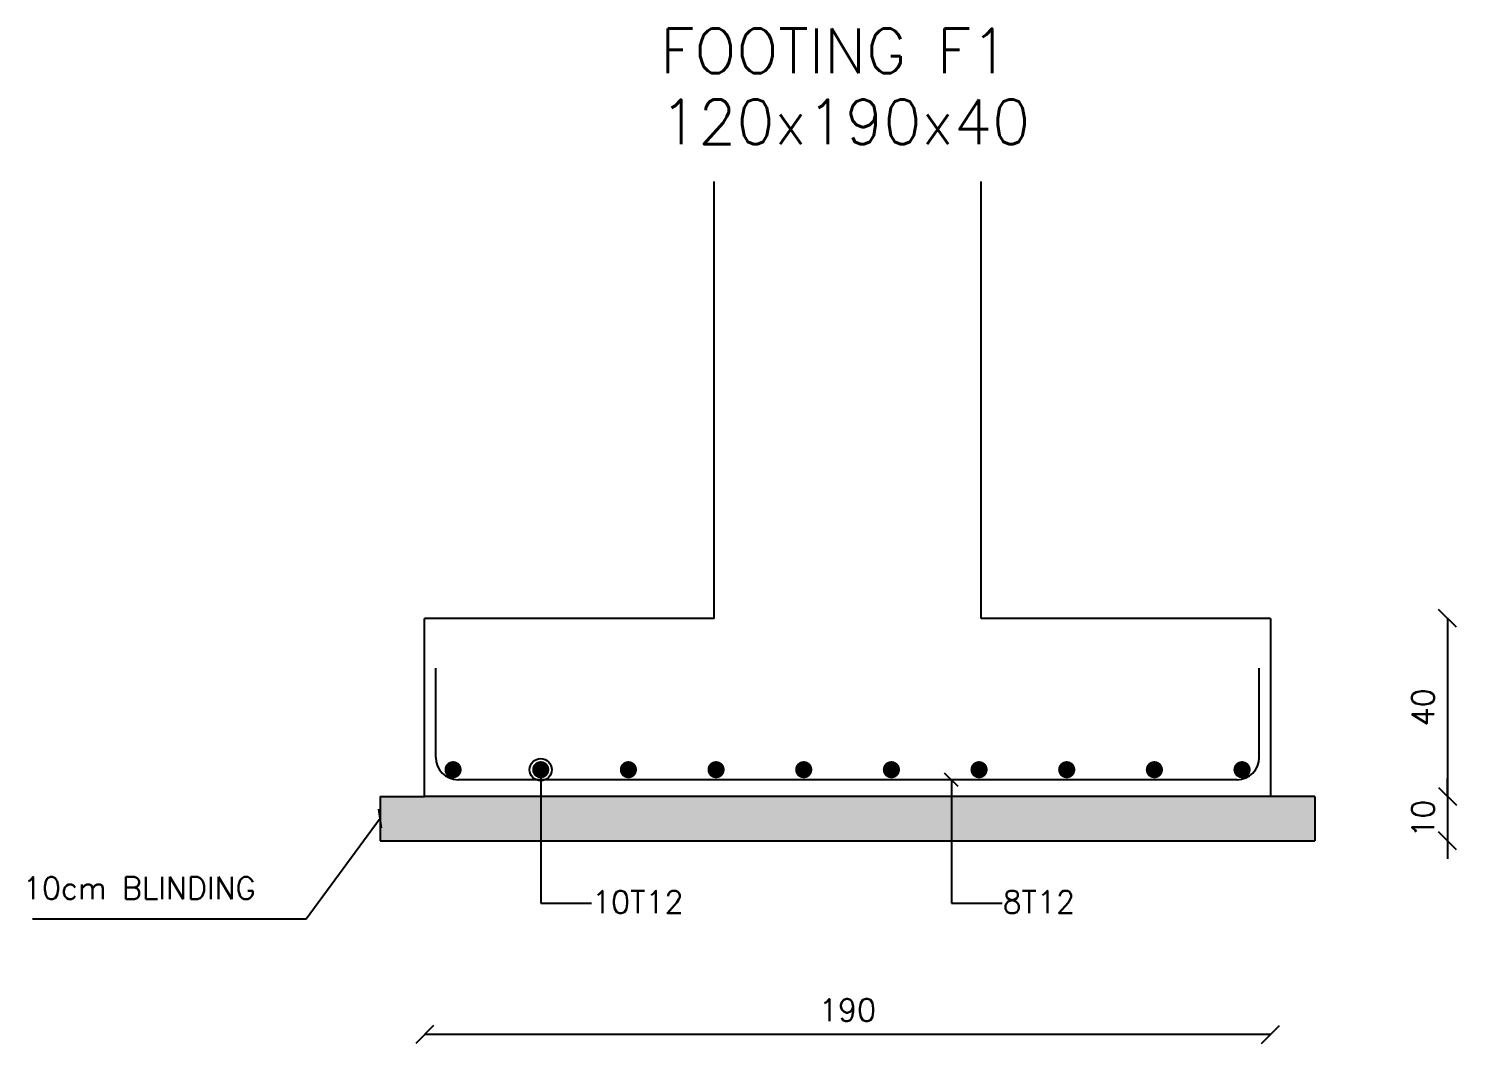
# Model space of a CAD drawing. Header units: metres. Extents: x -353217 to -351774, y -68080 to -67552.
# Drawn here: x -352138.11 to -352106.04, y -67948.42 to -67925.62 of the extents above; entities that cross this region are included whole.
import ezdxf

# ---------------------------------------------------------------- set-up
doc = ezdxf.new("R2010")
doc.units = ezdxf.units.M
doc.header["$MEASUREMENT"] = 0
doc.header["$PDMODE"] = 2
doc.header["$PDSIZE"] = -0.6
for name, color, linetype in [('CONRETE', 2, 'Continuous'), ('DIMENSION', 7, 'Continuous'), ('str-concrete', 2, 'Continuous'), ('str-reinforcement', 5, 'Continuous'), ('str-text', 1, 'Continuous')]:
    doc.layers.add(name, color=color, linetype=linetype)
doc.styles.add('ROMAN', font='ROMANS.SHX')
doc.styles.add('ROMANS-CART', font='romans.shx', dxfattribs={"height": 2})
doc.dimstyles.new('STRUCTURE.5MM', dxfattribs={"dimtxt": 0.5, "dimasz": 0.4, "dimexe": 1.25, "dimexo": 0.625, "dimgap": 0.3, "dimtad": 1, "dimtoh": 1, "dimdec": 4, "dimlfac": 10, "dimrnd": 1, "dimdsep": 46, "dimtxsty": 'ROMAN', "dimblk1": 'OBLIQUE', "dimblk2": 'OBLIQUE', "dimsah": 1, "dimcen": 2.5, "dimse1": 1, "dimse2": 1, "dimclrd": 2, "dimclre": 7, "dimclrt": 1, "dimadec": 0, "dimazin": 0, "dimtfac": 1, "dimtdec": 4, "dimtix": 1, "dimtmove": 0, "dimatfit": 3, "dimldrblk": 'OBLIQUE', "dimfxl": 1, "dimtolj": 1, "dimtzin": 0, "dimarcsym": 0})

# ---------------------------------------------------------------- blocks, each defined once
blk = doc.blocks.new('_Oblique')
at = {"color": 0, "linetype": 'ByBlock', "lineweight": -2}
blk.add_line((-0.5, -0.5), (0.5, 0.5), dxfattribs=at)
blk = doc.blocks.new('*D732')
at = {"layer": 'Defpoints', "color": 0, "transparency": 16777216}
for p in [(-352110.216, -67938.869), (-352110.216, -67942.869), (-352106.238, -67942.869)]:
    blk.add_point(p, dxfattribs=at)
at = {"layer": 'DIMENSION', "color": 2, "lineweight": -2, "transparency": 16777216}
blk.add_line((-352106.238, -67938.869), (-352106.238, -67942.869), dxfattribs=at)
at = {"layer": 'DIMENSION', "color": 2, "lineweight": -2, "transparency": 16777216, "xscale": 0.4, "yscale": 0.4, "zscale": 0.4}
for p, rotation in [((-352106.238, -67938.869), 90), ((-352106.238, -67942.869), 270)]:
    blk.add_blockref('_Oblique', p, dxfattribs=dict(at, rotation=rotation))
at = {"layer": 'DIMENSION', "color": 1, "transparency": 16777216, "insert": (-352106.788, -67940.869), "char_height": 0.5, "attachment_point": 5, "rotation": 90, "style": 'ROMAN'}
blk.add_mtext('\\A1;40', dxfattribs=at)
blk = doc.blocks.new('*D733')
at = {"layer": 'Defpoints', "color": 0, "transparency": 16777216}
for p in [(-352109.216, -67942.869), (-352109.216, -67943.869), (-352106.238, -67943.869)]:
    blk.add_point(p, dxfattribs=at)
at = {"layer": 'DIMENSION', "color": 2, "lineweight": -2, "transparency": 16777216}
for p, q in [((-352106.238, -67942.869), (-352106.238, -67942.469)), ((-352106.238, -67942.869), (-352106.238, -67943.869)), ((-352106.238, -67943.869), (-352106.238, -67944.269))]:
    blk.add_line(p, q, dxfattribs=at)
at = {"layer": 'DIMENSION', "color": 2, "lineweight": -2, "transparency": 16777216, "xscale": 0.4, "yscale": 0.4, "zscale": 0.4}
for p, rotation in [((-352106.238, -67942.869), 270), ((-352106.238, -67943.869), 90)]:
    blk.add_blockref('_Oblique', p, dxfattribs=dict(at, rotation=rotation))
at = {"layer": 'DIMENSION', "color": 1, "transparency": 16777216, "insert": (-352106.788, -67943.369), "char_height": 0.5, "attachment_point": 5, "rotation": 90, "style": 'ROMAN'}
blk.add_mtext('\\A1;10', dxfattribs=at)
blk = doc.blocks.new('*D734')
at = {"layer": 'Defpoints', "color": 0, "transparency": 16777216}
for p in [(-352129.216, -67942.869), (-352110.216, -67942.869), (-352129.216, -67948.22)]:
    blk.add_point(p, dxfattribs=at)
at = {"layer": 'DIMENSION', "color": 2, "lineweight": -2, "transparency": 16777216}
blk.add_line((-352110.216, -67948.22), (-352129.216, -67948.22), dxfattribs=at)
at = {"layer": 'DIMENSION', "color": 2, "lineweight": -2, "transparency": 16777216, "xscale": 0.4, "yscale": 0.4, "zscale": 0.4, "rotation": 180}
blk.add_blockref('_Oblique', (-352129.216, -67948.22), dxfattribs=at)
at = {"layer": 'DIMENSION', "color": 2, "lineweight": -2, "transparency": 16777216, "xscale": 0.4, "yscale": 0.4, "zscale": 0.4}
blk.add_blockref('_Oblique', (-352110.216, -67948.22), dxfattribs=at)
at = {"layer": 'DIMENSION', "color": 1, "transparency": 16777216, "insert": (-352119.716, -67947.67), "char_height": 0.5, "attachment_point": 5, "style": 'ROMAN'}
blk.add_mtext('\\A1;190', dxfattribs=at)

msp = doc.modelspace()

# ---------------------------------------------------------------- hatches: boundary and pattern name
at = {"layer": 'CONRETE'}
h = msp.add_hatch(dxfattribs=at)
h.set_pattern_fill('AR-CONC', color=256, scale=0.1, style=0)
h.set_pattern_definition([(50, (-352049.5502, -67469.2791), (0.7172602, -0.0627521), [0.075, -0.825]), (355, (-352049.5502, -67469.2791), (-0.1387513, 0.7521921), [0.06, -0.66]), (100.45144, (-352049.49044, -67469.2843), (0.5785088, 0.68944), [0.0637402, -0.7011421]), (46.1842, (-352049.5502, -67469.0791), (1.0672413, -0.1655193), [0.1125, -1.2375]), (96.63564, (-352049.4613, -67469.0929), (0.934662, 0.9741186), [0.0956103, -1.0517138]), (351.18416, (-352049.5502, -67469.0791), (0.934662, 0.9741186), [0.09, -0.99]), (21, (-352049.4502, -67469.1291), (0.59690705, -0.4026189), [0.075, -0.825]), (326, (-352049.4502, -67469.1291), (0.2433153, 0.72515), [0.06, -0.66]), (71.45144, (-352049.4005, -67469.16264), (0.8402224, 0.3225312), [0.0637402, -0.7011421]), (37.5, (-352049.5502, -67469.2791), (0.01215986, 0.33289385), [0, -0.652, 0, -0.67, 0, -0.6625]), (7.5, (-352049.5502, -67469.2791), (0.26306954, 0.3944117), [0, -0.382, 0, -0.637, 0, -0.2525]), (327.5, (-352049.7732, -67469.2791), (0.53382244, -0.02255487), [0, -0.25, 0, -0.78, 0, -1.035]), (317.5, (-352049.8732, -67469.2791), (0.58318617, 0.100105), [0, -0.325, 0, -0.518, 0, -0.735])])
h.paths.add_polyline_path([(-352130.2158538, -67942.8689442), (-352130.2158538, -67943.8689442), (-352109.2158538, -67943.8689442), (-352109.2158538, -67942.8689442)])

# ---------------------------------------------------------------- linework, layer by layer
at = {"layer": 'str-concrete'}
for p, q in [((-352122.7158538, -67938.8689442), (-352122.7158538, -67929.0543143)), ((-352116.7158538, -67938.8689442), (-352116.7158538, -67929.0543143)), ((-352122.7158538, -67938.8689442), (-352129.2158538, -67938.8689442)), ((-352129.2158538, -67942.8689442), (-352129.2158538, -67938.8689442)), ((-352110.2158538, -67938.8689442), (-352116.7158538, -67938.8689442)), ((-352110.2158538, -67938.8689442), (-352110.2158538, -67942.8689442)), ((-352130.2158538, -67942.8689442), (-352130.2158538, -67943.8689442)), ((-352130.2158538, -67942.8689442), (-352129.2158538, -67942.8689442)), ((-352110.2158538, -67942.8689442), (-352129.2158538, -67942.8689442)), ((-352109.2158538, -67942.8689442), (-352110.2158538, -67942.8689442)), ((-352109.2158538, -67942.8689442), (-352109.2158538, -67943.8689442)), ((-352130.2158538, -67943.8689442), (-352109.2158538, -67943.8689442))]:
    msp.add_line(p, q, dxfattribs=at)
at = {"layer": 'str-reinforcement'}
for p, q in [((-352128.9658538, -67941.9939442), (-352128.9658538, -67939.9908124)), ((-352110.4658538, -67941.9939442), (-352110.4658538, -67939.9908124)), ((-352110.9658538, -67942.4939442), (-352128.4658538, -67942.4939442))]:
    msp.add_line(p, q, dxfattribs=at)
for points in [[(-352128.6736218, -67942.2695077, 0.192375, 0.192375, 1), (-352128.4812468, -67942.2695077, 0.192375, 0.192375, 1)], [(-352126.7043817, -67942.2695077, 0.192375, 0.192375, 1), (-352126.5120067, -67942.2695077, 0.192375, 0.192375, 1)], [(-352124.7351416, -67942.2695077, 0.192375, 0.192375, 1), (-352124.5427666, -67942.2695077, 0.192375, 0.192375, 1)], [(-352122.7659015, -67942.2695077, 0.192375, 0.192375, 1), (-352122.5735265, -67942.2695077, 0.192375, 0.192375, 1)], [(-352120.7966613, -67942.2695077, 0.192375, 0.192375, 1), (-352120.6042863, -67942.2695077, 0.192375, 0.192375, 1)], [(-352118.8274212, -67942.2695077, 0.192375, 0.192375, 1), (-352118.6350462, -67942.2695077, 0.192375, 0.192375, 1)], [(-352116.8581811, -67942.2695077, 0.192375, 0.192375, 1), (-352116.6658061, -67942.2695077, 0.192375, 0.192375, 1)], [(-352114.8889409, -67942.2695077, 0.192375, 0.192375, 1), (-352114.6965659, -67942.2695077, 0.192375, 0.192375, 1)], [(-352112.9197008, -67942.2695077, 0.192375, 0.192375, 1), (-352112.7273258, -67942.2695077, 0.192375, 0.192375, 1)], [(-352110.7580857, -67942.2695077, 0.192375, 0.192375, -1), (-352110.9504607, -67942.2695077, 0.192375, 0.192375, -1)]]:
    msp.add_lwpolyline(points, format="xyseb", close=True, dxfattribs=at)
for centre, start, end in [((-352128.4658538, -67941.9939442), 180, 270), ((-352110.9658538, -67941.9939442), 270, 0)]:
    msp.add_arc(centre, 0.5, start, end, dxfattribs=at)

# ---------------------------------------------------------------- texts
at = {"layer": 'str-text', "style": 'ROMANS-CART'}
for s, height, p in [('FOOTING F1', 1, (-352123.9274403, -67926.6164743)), ('120x190x40', 1, (-352123.9274403, -67928.2106931)), ('10cm BLINDING', 0.5, (-352138.2422522, -67945.1792855)), ('10T12', 0.5, (-352125.4565772, -67945.4909095)), ('8T12', 0.5, (-352116.2329058, -67945.4909095))]:
    msp.add_text(s, height=height, dxfattribs=at).set_placement(p)

# ---------------------------------------------------------------- dimensions: what is measured, and where the dimension line sits
at = {"layer": 'DIMENSION'}
for p1, p2, distance, picture, middle in [((-352110.2158538, -67938.8689442), (-352110.2158538, -67942.8689442), 3.978025, '*D732', (-352106.7878288, -67940.8689442)), ((-352109.2158538, -67942.8689442), (-352109.2158538, -67943.8689442), 2.978025, '*D733', (-352106.7878288, -67943.3689442)), ((-352110.2158538, -67942.8689442), (-352129.2158538, -67942.8689442), 5.3515272, '*D734', (-352119.7158538, -67947.6704714))]:
    dim = msp.add_aligned_dim(p1=p1, p2=p2, distance=distance, dimstyle='STRUCTURE.5MM', dxfattribs=at)
    dim.commit()
    dim.dimension.update_dxf_attribs({"geometry": picture, "text_midpoint": middle})

# ---------------------------------------------------------------- leaders
for points, override in [([(-352126.6081942, -67942.2695077), (-352126.6081942, -67945.2696516), (-352125.4654318, -67945.2696516)], {"dimtxt": 0.4, "dimasz": 0.5, "dimldrblk": 'Origin'}), ([(-352117.3845228, -67942.4939442), (-352117.3845228, -67945.2696516), (-352116.2417604, -67945.2696516)], {"dimtxt": 0.4, "dimasz": 0.3}), ([(-352130.2158538, -67943.3689442), (-352131.8791766, -67945.6247415), (-352138.0234433, -67945.6247415)], {"dimtxt": 0.4, "dimasz": 0.3})]:
    msp.add_leader(points, dimstyle='STRUCTURE.5MM', override=override, dxfattribs=at)

doc.saveas('drawing.dxf')
